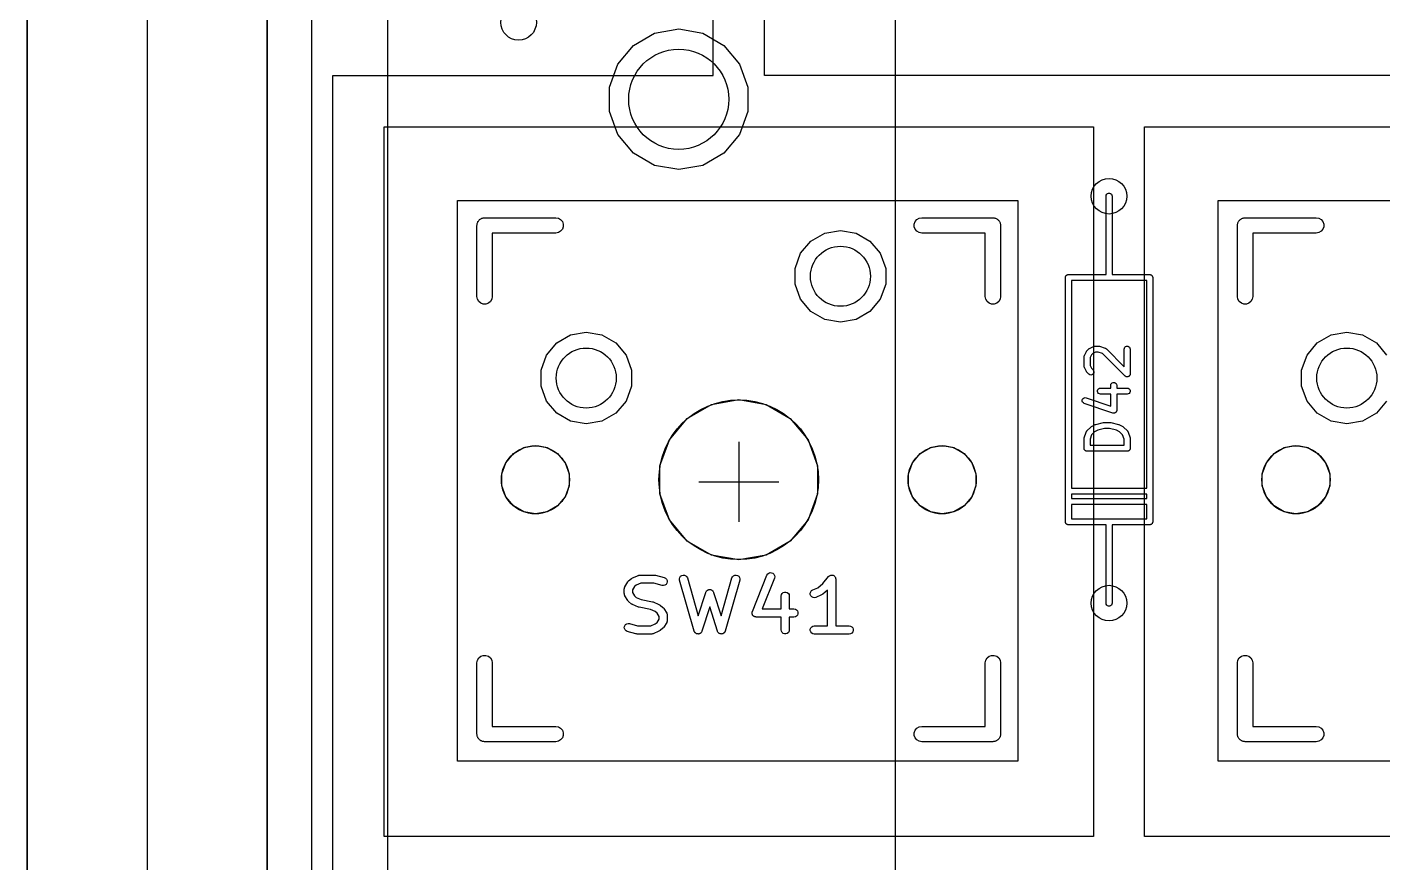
# Model space of a CAD drawing. Header units: millimetres. Extents: x 71 to 299, y 93 to 256.
# Drawn here: x 92.17 to 126.04, y 130.22 to 151.08 of the extents above; entities that cross this region are included whole.
import ezdxf

# ---------------------------------------------------------------- set-up
doc = ezdxf.new("R2010")
doc.units = ezdxf.units.MM
for name, color, linetype in [('BLACK', 7, 'Continuous'), ('PCB', 4, 'Continuous'), ('PCB_参照', 4, 'Continuous'), ('プレート', 6, 'Continuous'), ('上壁', 4, 'Continuous'), ('下壁1', 142, 'Continuous'), ('下壁2', 2, 'Continuous'), ('物理キー', 7, 'Continuous'), ('裏面', 3, 'Continuous')]:
    doc.layers.add(name, color=color, linetype=linetype)
doc.layers.add('化粧板', color=1, linetype='Continuous', transparency=0.6)
doc.layers.add('補助線', color=4, linetype='Continuous', transparency=0.6)

# ---------------------------------------------------------------- blocks, each defined once
blk = doc.blocks.new('PCB外形')
at = {"layer": 'BLACK'}
blk.add_line((35.075, -28.075), (35.075, -145.925), dxfattribs=at)
blk = doc.blocks.new('PCB詳細')
at = {"layer": 'BLACK'}
for p, q in [((43.1208, -106.154), (43.6492, -105.849)), ((43.6492, -105.849), (44.25, -105.743)), ((44.25, -105.743), (44.8508, -105.849)), ((44.8508, -105.849), (45.3792, -106.154)), ((42.7287, -106.622), (43.1208, -106.154)), ((45.3792, -106.154), (45.7713, -106.622)), ((42.52, -107.195), (42.7287, -106.622)), ((45.7713, -106.622), (45.98, -107.195)), ((42.52, -107.805), (42.52, -107.195)), ((45.98, -107.195), (45.98, -107.805)), ((42.7287, -108.378), (42.52, -107.805)), ((45.98, -107.805), (45.7713, -108.378)), ((43.1208, -108.846), (42.7287, -108.378)), ((45.7713, -108.378), (45.3792, -108.846)), ((43.6492, -109.151), (43.1208, -108.846)), ((45.3792, -108.846), (44.8508, -109.151)), ((44.25, -109.257), (43.6492, -109.151)), ((44.8508, -109.151), (44.25, -109.257)), ((54.925, -109.92), (54.9295, -109.894)), ((54.925, -111.19), (54.925, -109.92)), ((54.9295, -109.894), (54.9425, -109.872)), ((54.9425, -109.872), (54.9625, -109.855)), ((54.9625, -109.855), (54.987, -109.846)), ((54.987, -109.846), (55.013, -109.846)), ((55.013, -109.846), (55.0375, -109.855)), ((55.0375, -109.855), (55.0575, -109.872)), ((55.0575, -109.872), (55.0705, -109.894)), ((55.0705, -109.894), (55.075, -109.92)), ((55.075, -109.92), (55.075, -111.19)), ((39.2095, -110.65), (39.2124, -110.634)), ((39.2095, -112.428), (39.2095, -110.65)), ((39.2124, -110.617), (39.2181, -110.601)), ((39.2124, -110.634), (39.2124, -110.617)), ((39.2181, -110.601), (39.221, -110.585)), ((39.221, -110.585), (39.2293, -110.57)), ((39.2293, -110.57), (39.235, -110.555)), ((39.235, -110.555), (39.2457, -110.542)), ((39.2457, -110.542), (39.2541, -110.528)), ((39.2541, -110.528), (39.2668, -110.517)), ((39.2668, -110.517), (39.2775, -110.504)), ((39.2775, -110.504), (39.292, -110.496)), ((39.292, -110.496), (39.3047, -110.485)), ((39.3047, -110.485), (39.3204, -110.479)), ((39.3204, -110.479), (39.3348, -110.471)), ((39.3348, -110.471), (39.3513, -110.468)), ((39.3513, -110.468), (39.3669, -110.462)), ((39.3669, -110.462), (39.3836, -110.462)), ((39.3836, -110.462), (39.4, -110.459)), ((39.4, -110.459), (41.178, -110.459)), ((41.178, -110.459), (41.2432, -110.471)), ((41.2432, -110.471), (41.3005, -110.504)), ((41.3005, -110.504), (41.343, -110.555)), ((41.343, -110.745), (41.3005, -110.796)), ((41.343, -110.555), (41.3656, -110.617)), ((41.3656, -110.683), (41.343, -110.745)), ((41.3656, -110.617), (41.3656, -110.683)), ((50.1344, -110.617), (50.157, -110.555)), ((50.1344, -110.683), (50.1344, -110.617)), ((50.157, -110.745), (50.1344, -110.683)), ((50.157, -110.555), (50.1995, -110.504)), ((50.1995, -110.796), (50.157, -110.745)), ((50.1995, -110.504), (50.2568, -110.471)), ((50.2568, -110.471), (50.322, -110.459)), ((50.322, -110.459), (52.1, -110.459)), ((52.1, -110.459), (52.1164, -110.462)), ((52.1164, -110.462), (52.1331, -110.462)), ((52.1331, -110.462), (52.1487, -110.468)), ((52.1487, -110.468), (52.1652, -110.471)), ((52.1652, -110.471), (52.1796, -110.479)), ((52.1796, -110.479), (52.1952, -110.485)), ((52.1952, -110.485), (52.208, -110.496)), ((52.208, -110.496), (52.2225, -110.504)), ((52.2225, -110.504), (52.2332, -110.517)), ((52.2332, -110.517), (52.2459, -110.528)), ((52.2459, -110.528), (52.2543, -110.542)), ((52.2543, -110.542), (52.265, -110.555)), ((52.265, -110.555), (52.2707, -110.57)), ((52.2707, -110.57), (52.279, -110.585)), ((52.279, -110.585), (52.2819, -110.601)), ((52.2819, -110.601), (52.2876, -110.617)), ((52.2876, -110.617), (52.2876, -110.634)), ((52.2876, -110.634), (52.2905, -110.65)), ((52.2905, -110.65), (52.2905, -112.428)), ((58.2095, -110.65), (58.2124, -110.634)), ((58.2095, -112.428), (58.2095, -110.65)), ((58.2124, -110.617), (58.2181, -110.601)), ((58.2124, -110.634), (58.2124, -110.617)), ((58.2181, -110.601), (58.221, -110.585)), ((58.221, -110.585), (58.2293, -110.57)), ((58.2293, -110.57), (58.235, -110.555)), ((58.235, -110.555), (58.2457, -110.542)), ((58.2457, -110.542), (58.2541, -110.528)), ((58.2541, -110.528), (58.2668, -110.517)), ((58.2668, -110.517), (58.2775, -110.504)), ((58.2775, -110.504), (58.292, -110.496)), ((58.292, -110.496), (58.3047, -110.485)), ((58.3047, -110.485), (58.3204, -110.479)), ((58.3204, -110.479), (58.3348, -110.471)), ((58.3348, -110.471), (58.3513, -110.468)), ((58.3513, -110.468), (58.3669, -110.462)), ((58.3669, -110.462), (58.3836, -110.462)), ((58.3836, -110.462), (58.4, -110.459)), ((58.4, -110.459), (60.178, -110.459)), ((60.178, -110.459), (60.2432, -110.471)), ((60.2432, -110.471), (60.3005, -110.504)), ((60.3005, -110.504), (60.343, -110.555)), ((60.343, -110.745), (60.3005, -110.796)), ((60.343, -110.555), (60.3656, -110.617)), ((60.3656, -110.683), (60.343, -110.745)), ((60.3656, -110.617), (60.3656, -110.683)), ((41.178, -110.84), (39.5905, -110.84)), ((39.5905, -110.84), (39.5905, -112.428)), ((41.2432, -110.829), (41.178, -110.84)), ((41.3005, -110.796), (41.2432, -110.829)), ((47.2964, -111.346), (47.5525, -111.041)), ((47.5525, -111.041), (47.8976, -110.842)), ((47.8976, -110.842), (48.29, -110.773)), ((48.29, -110.773), (48.6824, -110.842)), ((48.6824, -110.842), (49.0275, -111.041)), ((49.0275, -111.041), (49.2836, -111.346)), ((50.2568, -110.829), (50.1995, -110.796)), ((50.322, -110.84), (50.2568, -110.829)), ((51.9095, -110.84), (50.322, -110.84)), ((51.9095, -112.428), (51.9095, -110.84)), ((60.178, -110.84), (58.5905, -110.84)), ((58.5905, -110.84), (58.5905, -112.428)), ((60.2432, -110.829), (60.178, -110.84)), ((60.3005, -110.796), (60.2432, -110.829)), ((47.1601, -111.721), (47.2964, -111.346)), ((49.2836, -111.346), (49.4199, -111.721)), ((54.925, -111.877), (54.925, -111.19)), ((55.075, -111.19), (55.075, -111.877)), ((47.1601, -112.119), (47.1601, -111.721)), ((49.4199, -111.721), (49.4199, -112.119)), ((53.909, -111.952), (53.9101, -111.946)), ((53.909, -118.048), (53.909, -111.952)), ((53.9101, -111.939), (53.9124, -111.933)), ((53.9101, -111.946), (53.9101, -111.939)), ((53.9124, -111.933), (53.9135, -111.926)), ((53.9135, -111.926), (53.9168, -111.921)), ((53.9168, -111.921), (53.919, -111.914)), ((53.919, -111.914), (53.9233, -111.909)), ((53.9233, -111.909), (53.9265, -111.904)), ((53.9265, -111.904), (53.9316, -111.9)), ((53.9316, -111.9), (53.9358, -111.895)), ((53.9358, -111.895), (53.9415, -111.891)), ((53.9415, -111.891), (53.9465, -111.887)), ((53.9465, -111.887), (53.9527, -111.885)), ((53.9527, -111.885), (53.9583, -111.882)), ((53.9583, -111.882), (53.9648, -111.88)), ((53.9648, -111.88), (53.971, -111.878)), ((53.971, -111.878), (53.9775, -111.878)), ((53.9775, -111.878), (53.984, -111.877)), ((53.984, -111.877), (54.925, -111.877)), ((55, -112.027), (54.059, -112.027)), ((54.059, -112.027), (54.059, -117.211)), ((55.941, -112.027), (55, -112.027)), ((55.075, -111.877), (56.016, -111.877)), ((55.941, -117.211), (55.941, -112.027)), ((56.016, -111.877), (56.0225, -111.878)), ((56.0225, -111.878), (56.029, -111.878)), ((56.029, -111.878), (56.0352, -111.88)), ((56.0352, -111.88), (56.0417, -111.882)), ((56.0417, -111.882), (56.0473, -111.885)), ((56.0473, -111.885), (56.0535, -111.887)), ((56.0535, -111.887), (56.0585, -111.891)), ((56.0585, -111.891), (56.0642, -111.895)), ((56.0642, -111.895), (56.0684, -111.9)), ((56.0684, -111.9), (56.0735, -111.904)), ((56.0735, -111.904), (56.0767, -111.909)), ((56.0767, -111.909), (56.081, -111.914)), ((56.081, -111.914), (56.0832, -111.921)), ((56.0832, -111.921), (56.0865, -111.926)), ((56.0865, -111.926), (56.0876, -111.933)), ((56.0876, -111.933), (56.0899, -111.939)), ((56.0899, -111.939), (56.0899, -111.946)), ((56.0899, -111.946), (56.091, -111.952)), ((56.091, -111.952), (56.091, -118.048)), ((39.221, -112.493), (39.2095, -112.428)), ((39.5905, -112.428), (39.579, -112.493)), ((47.2964, -112.494), (47.1601, -112.119)), ((49.4199, -112.119), (49.2836, -112.494)), ((51.921, -112.493), (51.9095, -112.428)), ((52.2905, -112.428), (52.279, -112.493)), ((58.221, -112.493), (58.2095, -112.428)), ((58.5905, -112.428), (58.579, -112.493)), ((39.2541, -112.55), (39.221, -112.493)), ((39.3047, -112.593), (39.2541, -112.55)), ((39.3669, -112.616), (39.3047, -112.593)), ((39.4331, -112.616), (39.3669, -112.616)), ((39.4952, -112.593), (39.4331, -112.616)), ((39.5459, -112.55), (39.4952, -112.593)), ((39.579, -112.493), (39.5459, -112.55)), ((47.5525, -112.799), (47.2964, -112.494)), ((49.2836, -112.494), (49.0275, -112.799)), ((51.9541, -112.55), (51.921, -112.493)), ((52.0047, -112.593), (51.9541, -112.55)), ((52.0669, -112.616), (52.0047, -112.593)), ((52.1331, -112.616), (52.0669, -112.616)), ((52.1952, -112.593), (52.1331, -112.616)), ((52.2459, -112.55), (52.1952, -112.593)), ((52.279, -112.493), (52.2459, -112.55)), ((58.2541, -112.55), (58.221, -112.493)), ((58.3047, -112.593), (58.2541, -112.55)), ((58.3669, -112.616), (58.3047, -112.593)), ((58.4331, -112.616), (58.3669, -112.616)), ((58.4952, -112.593), (58.4331, -112.616)), ((58.5459, -112.55), (58.4952, -112.593)), ((58.579, -112.493), (58.5459, -112.55)), ((47.8976, -112.998), (47.5525, -112.799)), ((48.29, -113.067), (47.8976, -112.998)), ((48.6824, -112.998), (48.29, -113.067)), ((49.0275, -112.799), (48.6824, -112.998)), ((41.2025, -113.581), (41.5476, -113.382)), ((41.5476, -113.382), (41.94, -113.313)), ((41.94, -113.313), (42.3324, -113.382)), ((42.3324, -113.382), (42.6775, -113.581)), ((60.2025, -113.581), (60.5476, -113.382)), ((60.5476, -113.382), (60.94, -113.313)), ((60.94, -113.313), (61.3324, -113.382)), ((61.3324, -113.382), (61.6775, -113.581)), ((40.9464, -113.886), (41.2025, -113.581)), ((42.6775, -113.581), (42.9336, -113.886)), ((54.4329, -113.8), (54.4401, -113.79)), ((54.4401, -113.79), (54.447, -113.78)), ((54.447, -113.78), (54.4946, -113.733)), ((54.4946, -113.733), (54.5044, -113.726)), ((54.5044, -113.726), (54.5141, -113.719)), ((54.5141, -113.719), (54.6093, -113.671)), ((54.6093, -113.671), (54.6135, -113.67)), ((54.6135, -113.67), (54.6172, -113.668)), ((54.6172, -113.668), (54.6259, -113.666)), ((54.6259, -113.666), (54.6343, -113.664)), ((54.6343, -113.664), (54.6386, -113.664)), ((54.6386, -113.664), (54.6429, -113.663)), ((54.6429, -113.663), (54.7381, -113.663)), ((54.7381, -113.663), (54.7499, -113.665)), ((54.7499, -113.665), (54.7618, -113.667)), ((54.7618, -113.667), (54.9047, -113.715)), ((54.9047, -113.715), (54.9085, -113.717)), ((54.9085, -113.717), (54.9126, -113.718)), ((54.9126, -113.718), (54.9198, -113.723)), ((54.9198, -113.723), (54.9276, -113.727)), ((54.9276, -113.727), (54.9304, -113.73)), ((54.9304, -113.73), (54.934, -113.733)), ((54.934, -113.733), (55.3774, -114.176)), ((55.3774, -113.738), (55.3819, -113.712)), ((55.3774, -114.176), (55.3774, -113.738)), ((55.3819, -113.712), (55.3949, -113.69)), ((55.3949, -113.69), (55.4149, -113.673)), ((55.4149, -113.673), (55.4394, -113.664)), ((55.4394, -113.664), (55.4654, -113.664)), ((55.4654, -113.664), (55.4899, -113.673)), ((55.4899, -113.673), (55.5098, -113.69)), ((55.5098, -113.69), (55.5229, -113.712)), ((55.5229, -113.712), (55.5274, -113.738)), ((55.5274, -113.738), (55.5274, -114.357)), ((59.9464, -113.886), (60.2025, -113.581)), ((61.6775, -113.581), (61.9336, -113.886)), ((40.8101, -114.261), (40.9464, -113.886)), ((42.9336, -113.886), (43.0699, -114.261)), ((54.3774, -113.929), (54.3781, -113.924)), ((54.3774, -114.167), (54.3774, -113.929)), ((54.3779, -113.92), (54.3804, -113.912)), ((54.3781, -113.924), (54.3779, -113.92)), ((54.3804, -113.912), (54.3819, -113.903)), ((54.3819, -113.903), (54.3841, -113.899)), ((54.3841, -113.899), (54.3853, -113.895)), ((54.3853, -113.895), (54.4329, -113.8)), ((54.5616, -113.878), (54.5274, -113.946)), ((54.5274, -113.946), (54.5274, -114.149)), ((54.592, -113.847), (54.5616, -113.878)), ((54.6606, -113.813), (54.592, -113.847)), ((54.7259, -113.813), (54.6606, -113.813)), ((54.8404, -113.851), (54.7259, -113.813)), ((55.3993, -114.41), (54.8404, -113.851)), ((59.8101, -114.261), (59.9464, -113.886)), ((40.8101, -114.659), (40.8101, -114.261)), ((43.0699, -114.261), (43.0699, -114.659)), ((54.3781, -114.171), (54.3774, -114.167)), ((54.3779, -114.175), (54.3781, -114.171)), ((54.3804, -114.184), (54.3779, -114.175)), ((54.3819, -114.192), (54.3804, -114.184)), ((54.3841, -114.196), (54.3819, -114.192)), ((54.3853, -114.2), (54.3841, -114.196)), ((54.4329, -114.295), (54.3853, -114.2)), ((54.4401, -114.305), (54.4329, -114.295)), ((54.447, -114.315), (54.4401, -114.305)), ((54.4946, -114.363), (54.447, -114.315)), ((54.5159, -114.377), (54.4946, -114.363)), ((54.5411, -114.384), (54.5159, -114.377)), ((54.5274, -114.149), (54.5616, -114.217)), ((54.567, -114.382), (54.5411, -114.384)), ((54.5616, -114.217), (54.6007, -114.256)), ((54.5906, -114.371), (54.567, -114.382)), ((54.6091, -114.353), (54.5906, -114.371)), ((54.6007, -114.256), (54.6156, -114.278)), ((54.6201, -114.329), (54.6091, -114.353)), ((54.6156, -114.278), (54.6223, -114.303)), ((54.6223, -114.303), (54.6201, -114.329)), ((55.4074, -114.416), (55.3993, -114.41)), ((55.4149, -114.422), (55.4074, -114.416)), ((55.418, -114.423), (55.4149, -114.422)), ((55.4207, -114.425), (55.418, -114.423)), ((55.4302, -114.428), (55.4207, -114.425)), ((55.4394, -114.431), (55.4302, -114.428)), ((55.4427, -114.431), (55.4394, -114.431)), ((55.4458, -114.432), (55.4427, -114.431)), ((55.4556, -114.431), (55.4458, -114.432)), ((55.4654, -114.431), (55.4556, -114.431)), ((55.4685, -114.43), (55.4654, -114.431)), ((55.4718, -114.43), (55.4685, -114.43)), ((55.4807, -114.425), (55.4718, -114.43)), ((55.4899, -114.422), (55.4807, -114.425)), ((55.4924, -114.42), (55.4899, -114.422)), ((55.4954, -114.419), (55.4924, -114.42)), ((55.5023, -114.412), (55.4954, -114.419)), ((55.5098, -114.405), (55.5023, -114.412)), ((55.5115, -114.402), (55.5098, -114.405)), ((55.5138, -114.4), (55.5115, -114.402)), ((55.518, -114.391), (55.5138, -114.4)), ((55.5229, -114.383), (55.518, -114.391)), ((55.5234, -114.38), (55.5229, -114.383)), ((55.5248, -114.377), (55.5234, -114.38)), ((55.5257, -114.367), (55.5248, -114.377)), ((55.5274, -114.357), (55.5257, -114.367)), ((59.8101, -114.659), (59.8101, -114.261)), ((40.9464, -115.034), (40.8101, -114.659)), ((43.0699, -114.659), (42.9336, -115.034)), ((54.7119, -114.773), (54.7208, -114.748)), ((54.7119, -114.799), (54.7119, -114.773)), ((54.7208, -114.823), (54.7119, -114.799)), ((54.7208, -114.748), (54.7375, -114.728)), ((54.7375, -114.728), (54.7601, -114.715)), ((54.7601, -114.715), (54.7857, -114.711)), ((54.7857, -114.711), (55.044, -114.711)), ((55.044, -114.643), (55.0486, -114.617)), ((55.044, -114.711), (55.044, -114.643)), ((55.0486, -114.617), (55.0616, -114.595)), ((55.0616, -114.595), (55.0815, -114.578)), ((55.0815, -114.578), (55.106, -114.569)), ((55.106, -114.569), (55.1321, -114.569)), ((55.1321, -114.569), (55.1565, -114.578)), ((55.1565, -114.578), (55.1765, -114.595)), ((55.1765, -114.595), (55.1895, -114.617)), ((55.1895, -114.617), (55.194, -114.643)), ((55.194, -114.643), (55.194, -114.711)), ((55.194, -114.711), (55.4524, -114.711)), ((55.4524, -114.711), (55.478, -114.715)), ((55.478, -114.715), (55.5006, -114.728)), ((55.5006, -114.728), (55.5173, -114.748)), ((55.5173, -114.748), (55.5262, -114.773)), ((55.5262, -114.799), (55.5173, -114.823)), ((55.5262, -114.773), (55.5262, -114.799)), ((59.9464, -115.034), (59.8101, -114.659)), ((41.2025, -115.339), (40.9464, -115.034)), ((42.9336, -115.034), (42.6775, -115.339)), ((44.4634, -115.467), (45.0654, -115.119)), ((45.0654, -115.119), (45.75, -114.998)), ((45.75, -114.998), (46.4346, -115.119)), ((46.4346, -115.119), (47.0365, -115.467)), ((54.3306, -115.013), (54.3388, -114.988)), ((54.3313, -115.039), (54.3306, -115.013)), ((54.3409, -115.063), (54.3313, -115.039)), ((54.3388, -114.988), (54.355, -114.968)), ((54.3581, -115.083), (54.3409, -115.063)), ((54.355, -114.968), (54.3772, -114.954)), ((54.381, -115.095), (54.3581, -115.083)), ((54.3772, -114.954), (54.4027, -114.949)), ((55.0953, -115.333), (54.381, -115.095)), ((54.4027, -114.949), (54.4285, -114.953)), ((54.4285, -114.953), (55.044, -115.158)), ((54.7375, -114.843), (54.7208, -114.823)), ((54.7601, -114.856), (54.7375, -114.843)), ((54.7857, -114.861), (54.7601, -114.856)), ((55.044, -114.861), (54.7857, -114.861)), ((55.044, -115.158), (55.044, -114.861)), ((55.4524, -114.861), (55.194, -114.861)), ((55.194, -114.861), (55.194, -115.262)), ((55.478, -114.856), (55.4524, -114.861)), ((55.5006, -114.843), (55.478, -114.856)), ((55.5173, -114.823), (55.5006, -114.843)), ((60.2025, -115.339), (59.9464, -115.034)), ((61.9336, -115.034), (61.6775, -115.339)), ((41.5476, -115.538), (41.2025, -115.339)), ((42.6775, -115.339), (42.3324, -115.538)), ((44.0166, -115.999), (44.4634, -115.467)), ((47.0365, -115.467), (47.4834, -115.999)), ((55.1008, -115.334), (55.0953, -115.333)), ((55.106, -115.336), (55.1008, -115.334)), ((55.1136, -115.336), (55.106, -115.336)), ((55.1211, -115.337), (55.1136, -115.336)), ((55.1265, -115.336), (55.1211, -115.337)), ((55.1321, -115.336), (55.1265, -115.336)), ((55.1392, -115.333), (55.1321, -115.336)), ((55.1466, -115.332), (55.1392, -115.333)), ((55.1513, -115.329), (55.1466, -115.332)), ((55.1565, -115.327), (55.1513, -115.329)), ((55.1624, -115.322), (55.1565, -115.327)), ((55.1688, -115.318), (55.1624, -115.322)), ((55.1723, -115.314), (55.1688, -115.318)), ((55.1765, -115.31), (55.1723, -115.314)), ((55.1803, -115.304), (55.1765, -115.31)), ((55.185, -115.298), (55.1803, -115.304)), ((55.1868, -115.292), (55.185, -115.298)), ((55.1895, -115.288), (55.1868, -115.292)), ((55.1908, -115.28), (55.1895, -115.288)), ((55.1932, -115.273), (55.1908, -115.28)), ((55.194, -115.262), (55.1931, -115.267)), ((55.1931, -115.267), (55.1932, -115.273)), ((60.5476, -115.538), (60.2025, -115.339)), ((61.6775, -115.339), (61.3324, -115.538)), ((41.94, -115.607), (41.5476, -115.538)), ((42.3324, -115.538), (41.94, -115.607)), ((54.3812, -115.952), (54.4288, -115.81)), ((54.4288, -115.81), (54.4309, -115.806)), ((54.4309, -115.806), (54.432, -115.802)), ((54.432, -115.802), (54.4371, -115.794)), ((54.4371, -115.794), (54.4413, -115.787)), ((54.4413, -115.787), (54.4445, -115.784)), ((54.4445, -115.784), (54.447, -115.78)), ((54.447, -115.78), (54.5422, -115.685)), ((54.5422, -115.685), (54.552, -115.678)), ((54.552, -115.678), (54.5617, -115.671)), ((54.5617, -115.671), (54.6569, -115.623)), ((54.6397, -115.8), (54.5656, -115.874)), ((54.7167, -115.761), (54.6397, -115.8)), ((54.6569, -115.623), (54.6648, -115.621)), ((54.6648, -115.621), (54.6723, -115.618)), ((54.6723, -115.618), (54.8628, -115.57)), ((54.8902, -115.718), (54.7167, -115.761)), ((54.8628, -115.57), (54.8719, -115.569)), ((54.8719, -115.569), (54.881, -115.568)), ((54.881, -115.568), (55.0238, -115.568)), ((55.0146, -115.718), (54.8902, -115.718)), ((55.1881, -115.761), (55.0146, -115.718)), ((55.0238, -115.568), (55.0328, -115.569)), ((55.0328, -115.569), (55.042, -115.57)), ((55.042, -115.57), (55.2325, -115.618)), ((55.2651, -115.8), (55.1881, -115.761)), ((55.2325, -115.618), (55.24, -115.621)), ((55.24, -115.621), (55.2478, -115.623)), ((55.2478, -115.623), (55.3431, -115.671)), ((55.3392, -115.874), (55.2651, -115.8)), ((55.3431, -115.671), (55.3527, -115.678)), ((55.3527, -115.678), (55.3626, -115.685)), ((55.3626, -115.685), (55.4578, -115.78)), ((55.4578, -115.78), (55.4603, -115.784)), ((55.4603, -115.784), (55.4635, -115.787)), ((55.4635, -115.787), (55.4677, -115.794)), ((55.4677, -115.794), (55.4727, -115.802)), ((55.4727, -115.802), (55.4739, -115.806)), ((55.4739, -115.806), (55.4759, -115.81)), ((55.4759, -115.81), (55.5235, -115.952)), ((60.94, -115.607), (60.5476, -115.538)), ((61.3324, -115.538), (60.94, -115.607)), ((40.3779, -116.197), (40.67, -116.146)), ((40.67, -116.146), (40.9621, -116.197)), ((43.7789, -116.652), (44.0166, -115.999)), ((47.4834, -115.999), (47.7211, -116.652)), ((50.5379, -116.197), (50.83, -116.146)), ((50.83, -116.146), (51.1221, -116.197)), ((54.3774, -115.976), (54.3795, -115.964)), ((54.3774, -116.214), (54.3774, -115.976)), ((54.3795, -115.964), (54.3812, -115.952)), ((54.5656, -115.874), (54.5274, -115.988)), ((54.5274, -115.988), (54.5274, -116.139)), ((54.5274, -116.139), (55.3774, -116.139)), ((55.3774, -115.988), (55.3392, -115.874)), ((55.3774, -116.139), (55.3774, -115.988)), ((55.5235, -115.952), (55.5253, -115.964)), ((55.5253, -115.964), (55.5274, -115.976)), ((55.5274, -115.976), (55.5274, -116.214)), ((59.3779, -116.197), (59.67, -116.146)), ((59.67, -116.146), (59.9621, -116.197)), ((39.9303, -116.573), (40.121, -116.346)), ((40.121, -116.346), (40.3779, -116.197)), ((40.9621, -116.197), (41.219, -116.346)), ((41.219, -116.346), (41.4097, -116.573)), ((50.0903, -116.573), (50.281, -116.346)), ((50.281, -116.346), (50.5379, -116.197)), ((51.1221, -116.197), (51.379, -116.346)), ((51.379, -116.346), (51.5697, -116.573)), ((54.3785, -116.221), (54.3774, -116.214)), ((54.3785, -116.227), (54.3785, -116.221)), ((54.3808, -116.233), (54.3785, -116.227)), ((54.3819, -116.24), (54.3808, -116.233)), ((54.3852, -116.246), (54.3819, -116.24)), ((54.3874, -116.252), (54.3852, -116.246)), ((54.3916, -116.257), (54.3874, -116.252)), ((54.3949, -116.262), (54.3916, -116.257)), ((54.4, -116.267), (54.3949, -116.262)), ((54.4042, -116.272), (54.4, -116.267)), ((54.4099, -116.275), (54.4042, -116.272)), ((54.4149, -116.279), (54.4099, -116.275)), ((54.421, -116.281), (54.4149, -116.279)), ((54.4267, -116.285), (54.421, -116.281)), ((54.4332, -116.286), (54.4267, -116.285)), ((54.4394, -116.288), (54.4332, -116.286)), ((54.4459, -116.288), (54.4394, -116.288)), ((54.4524, -116.289), (54.4459, -116.288)), ((55.4524, -116.289), (54.4524, -116.289)), ((55.4588, -116.288), (55.4524, -116.289)), ((55.4654, -116.288), (55.4588, -116.288)), ((55.4716, -116.286), (55.4654, -116.288)), ((55.478, -116.285), (55.4716, -116.286)), ((55.4837, -116.281), (55.478, -116.285)), ((55.4899, -116.279), (55.4837, -116.281)), ((55.4949, -116.275), (55.4899, -116.279)), ((55.5006, -116.272), (55.4949, -116.275)), ((55.5048, -116.267), (55.5006, -116.272)), ((55.5098, -116.262), (55.5048, -116.267)), ((55.5131, -116.257), (55.5098, -116.262)), ((55.5173, -116.252), (55.5131, -116.257)), ((55.5196, -116.246), (55.5173, -116.252)), ((55.5229, -116.24), (55.5196, -116.246)), ((55.524, -116.233), (55.5229, -116.24)), ((55.5262, -116.227), (55.524, -116.233)), ((55.5274, -116.214), (55.5262, -116.221)), ((55.5262, -116.221), (55.5262, -116.227)), ((58.9303, -116.573), (59.121, -116.346)), ((59.121, -116.346), (59.3779, -116.197)), ((59.9621, -116.197), (60.219, -116.346)), ((60.219, -116.346), (60.4097, -116.573)), ((39.8288, -116.852), (39.9303, -116.573)), ((41.4097, -116.573), (41.5112, -116.852)), ((43.7789, -117.348), (43.7789, -116.652)), ((47.7211, -116.652), (47.7211, -117.348)), ((49.9888, -116.852), (50.0903, -116.573)), ((51.5697, -116.573), (51.6712, -116.852)), ((58.8288, -116.852), (58.9303, -116.573)), ((60.4097, -116.573), (60.5112, -116.852)), ((39.8288, -117.148), (39.8288, -116.852)), ((39.9303, -117.427), (39.8288, -117.148)), ((41.5112, -117.148), (41.4097, -117.427)), ((41.5112, -116.852), (41.5112, -117.148)), ((49.9888, -117.148), (49.9888, -116.852)), ((50.0903, -117.427), (49.9888, -117.148)), ((51.6712, -117.148), (51.5697, -117.427)), ((51.6712, -116.852), (51.6712, -117.148)), ((58.8288, -117.148), (58.8288, -116.852)), ((58.9303, -117.427), (58.8288, -117.148)), ((60.5112, -117.148), (60.4097, -117.427)), ((60.5112, -116.852), (60.5112, -117.148)), ((40.121, -117.654), (39.9303, -117.427)), ((41.4097, -117.427), (41.219, -117.654)), ((44.0166, -118.001), (43.7789, -117.348)), ((47.7211, -117.348), (47.4834, -118.001)), ((50.281, -117.654), (50.0903, -117.427)), ((51.5697, -117.427), (51.379, -117.654)), ((54.059, -117.211), (55.941, -117.211)), ((54.059, -117.361), (54.059, -117.465)), ((55.941, -117.361), (54.059, -117.361)), ((54.059, -117.465), (55.941, -117.465)), ((55.941, -117.465), (55.941, -117.361)), ((59.121, -117.654), (58.9303, -117.427)), ((60.4097, -117.427), (60.219, -117.654)), ((40.3779, -117.803), (40.121, -117.654)), ((40.67, -117.854), (40.3779, -117.803)), ((40.9621, -117.803), (40.67, -117.854)), ((41.219, -117.654), (40.9621, -117.803)), ((50.5379, -117.803), (50.281, -117.654)), ((50.83, -117.854), (50.5379, -117.803)), ((51.1221, -117.803), (50.83, -117.854)), ((51.379, -117.654), (51.1221, -117.803)), ((55.941, -117.615), (54.059, -117.615)), ((54.059, -117.615), (54.059, -117.973)), ((55.941, -117.973), (55.941, -117.615)), ((59.3779, -117.803), (59.121, -117.654)), ((59.67, -117.854), (59.3779, -117.803)), ((59.9621, -117.803), (59.67, -117.854)), ((60.219, -117.654), (59.9621, -117.803)), ((44.4634, -118.533), (44.0166, -118.001)), ((47.4834, -118.001), (47.0365, -118.533)), ((53.9101, -118.054), (53.909, -118.048)), ((53.9101, -118.061), (53.9101, -118.054)), ((53.9124, -118.067), (53.9101, -118.061)), ((53.9135, -118.074), (53.9124, -118.067)), ((53.9168, -118.079), (53.9135, -118.074)), ((53.919, -118.085), (53.9168, -118.079)), ((53.9233, -118.091), (53.919, -118.085)), ((53.9265, -118.096), (53.9233, -118.091)), ((53.9316, -118.1), (53.9265, -118.096)), ((53.9358, -118.105), (53.9316, -118.1)), ((53.9415, -118.109), (53.9358, -118.105)), ((53.9465, -118.113), (53.9415, -118.109)), ((53.9527, -118.115), (53.9465, -118.113)), ((53.9583, -118.118), (53.9527, -118.115)), ((53.9648, -118.12), (53.9583, -118.118)), ((53.971, -118.122), (53.9648, -118.12)), ((53.9775, -118.122), (53.971, -118.122)), ((53.984, -118.123), (53.9775, -118.122)), ((54.925, -118.123), (53.984, -118.123)), ((54.059, -117.973), (55, -117.973)), ((54.925, -118.81), (54.925, -118.123)), ((55, -117.973), (55.941, -117.973)), ((56.016, -118.123), (55.075, -118.123)), ((55.075, -118.123), (55.075, -118.81)), ((56.0225, -118.122), (56.016, -118.123)), ((56.029, -118.122), (56.0225, -118.122)), ((56.0352, -118.12), (56.029, -118.122)), ((56.0417, -118.118), (56.0352, -118.12)), ((56.0473, -118.115), (56.0417, -118.118)), ((56.0535, -118.113), (56.0473, -118.115)), ((56.0585, -118.109), (56.0535, -118.113)), ((56.0642, -118.105), (56.0585, -118.109)), ((56.0684, -118.1), (56.0642, -118.105)), ((56.0735, -118.096), (56.0684, -118.1)), ((56.0767, -118.091), (56.0735, -118.096)), ((56.081, -118.085), (56.0767, -118.091)), ((56.0832, -118.079), (56.081, -118.085)), ((56.0865, -118.074), (56.0832, -118.079)), ((56.0876, -118.067), (56.0865, -118.074)), ((56.0899, -118.061), (56.0876, -118.067)), ((56.091, -118.048), (56.0899, -118.054)), ((56.0899, -118.054), (56.0899, -118.061)), ((45.0654, -118.881), (44.4634, -118.533)), ((47.0365, -118.533), (46.4346, -118.881)), ((54.925, -120.08), (54.925, -118.81)), ((55.075, -118.81), (55.075, -120.08)), ((45.75, -119.002), (45.0654, -118.881)), ((46.4346, -118.881), (45.75, -119.002)), ((42.9052, -119.669), (42.9777, -119.548)), ((42.9777, -119.548), (42.9888, -119.535)), ((42.9888, -119.535), (42.9998, -119.522)), ((42.9998, -119.522), (43.0724, -119.462)), ((43.0724, -119.462), (43.0856, -119.454)), ((43.0856, -119.454), (43.0984, -119.446)), ((43.0984, -119.446), (43.2435, -119.386)), ((43.2435, -119.386), (43.2458, -119.385)), ((43.2458, -119.385), (43.2478, -119.384)), ((43.2478, -119.384), (43.2629, -119.381)), ((43.2629, -119.381), (43.2779, -119.378)), ((43.2779, -119.378), (43.2803, -119.378)), ((43.2803, -119.378), (43.2826, -119.378)), ((43.2826, -119.378), (43.6454, -119.378)), ((43.6454, -119.378), (43.659, -119.38)), ((43.659, -119.38), (43.6726, -119.382)), ((43.6726, -119.382), (43.8903, -119.442)), ((43.8903, -119.442), (43.9222, -119.457)), ((43.9222, -119.457), (43.9469, -119.482)), ((43.9469, -119.482), (43.9615, -119.515)), ((43.9643, -119.55), (43.9548, -119.584)), ((43.9615, -119.515), (43.9643, -119.55)), ((44.2698, -119.472), (44.2784, -119.438)), ((44.2735, -119.507), (44.2698, -119.472)), ((44.6363, -120.777), (44.2735, -119.507)), ((44.2784, -119.438), (44.2981, -119.409)), ((44.2981, -119.409), (44.3267, -119.388)), ((44.3267, -119.388), (44.3606, -119.378)), ((44.3606, -119.378), (44.3958, -119.381)), ((44.3958, -119.381), (44.428, -119.395)), ((44.428, -119.395), (44.4534, -119.42)), ((44.4534, -119.42), (44.4688, -119.452)), ((44.4688, -119.452), (44.7395, -120.399)), ((45.3091, -120.399), (45.5797, -119.452)), ((45.7751, -119.507), (45.4123, -120.777)), ((45.5797, -119.452), (45.5952, -119.42)), ((45.5952, -119.42), (45.6205, -119.395)), ((45.6205, -119.395), (45.6528, -119.381)), ((45.6528, -119.381), (45.688, -119.378)), ((45.688, -119.378), (45.7219, -119.388)), ((45.7219, -119.388), (45.7504, -119.409)), ((45.7504, -119.409), (45.7702, -119.438)), ((45.7702, -119.438), (45.7788, -119.472)), ((45.7788, -119.472), (45.7751, -119.507)), ((46.0911, -120.288), (46.454, -119.381)), ((46.6426, -119.457), (46.3355, -120.225)), ((46.454, -119.381), (46.4725, -119.351)), ((46.4725, -119.351), (46.5003, -119.33)), ((46.5003, -119.33), (46.5338, -119.318)), ((46.5338, -119.318), (46.5691, -119.32)), ((46.5691, -119.32), (46.6018, -119.333)), ((46.6018, -119.333), (46.6281, -119.356)), ((46.6281, -119.356), (46.6448, -119.387)), ((46.6498, -119.422), (46.6426, -119.457)), ((46.6448, -119.387), (46.6498, -119.422)), ((47.8542, -119.589), (47.993, -119.416)), ((47.993, -119.416), (47.9939, -119.415)), ((47.9939, -119.415), (47.9945, -119.414)), ((47.9945, -119.414), (48.0071, -119.404)), ((48.0071, -119.404), (48.0194, -119.393)), ((48.0194, -119.393), (48.0206, -119.392)), ((48.0206, -119.392), (48.0215, -119.392)), ((48.0215, -119.392), (48.0369, -119.386)), ((48.0369, -119.386), (48.0523, -119.38)), ((48.0523, -119.38), (48.0535, -119.38)), ((48.0535, -119.38), (48.0546, -119.379)), ((48.0546, -119.379), (48.0711, -119.379)), ((48.0711, -119.379), (48.0876, -119.379)), ((48.0876, -119.379), (48.0887, -119.379)), ((48.0887, -119.379), (48.0899, -119.379)), ((48.0899, -119.379), (48.1054, -119.385)), ((48.1054, -119.385), (48.121, -119.39)), ((48.121, -119.39), (48.122, -119.391)), ((48.122, -119.391), (48.1231, -119.392)), ((48.1231, -119.392), (48.1357, -119.402)), ((48.1357, -119.402), (48.1486, -119.412)), ((48.1486, -119.412), (48.1492, -119.413)), ((48.1492, -119.413), (48.1501, -119.414)), ((48.1501, -119.414), (48.1583, -119.428)), ((48.1583, -119.428), (48.1669, -119.443)), ((48.1669, -119.443), (48.1672, -119.444)), ((48.1672, -119.444), (48.1678, -119.445)), ((48.1678, -119.445), (48.1706, -119.461)), ((48.1706, -119.461), (48.1739, -119.477)), ((48.1739, -119.477), (48.1737, -119.478)), ((48.1737, -119.478), (48.1739, -119.48)), ((48.1739, -119.48), (48.1739, -120.648)), ((42.8907, -119.721), (42.8924, -119.712)), ((42.8907, -119.842), (42.8907, -119.721)), ((42.8924, -119.852), (42.8907, -119.842)), ((42.8924, -119.712), (42.8925, -119.702)), ((42.8925, -119.862), (42.8924, -119.852)), ((42.8925, -119.702), (42.8954, -119.695)), ((42.8954, -119.869), (42.8925, -119.862)), ((42.8954, -119.695), (42.8968, -119.687)), ((42.8968, -119.877), (42.8954, -119.869)), ((42.8968, -119.687), (42.9017, -119.678)), ((42.9017, -119.886), (42.8968, -119.877)), ((42.9017, -119.678), (42.9052, -119.669)), ((42.9052, -119.895), (42.9017, -119.886)), ((43.1431, -119.668), (43.0939, -119.75)), ((43.0939, -119.75), (43.0939, -119.814)), ((43.0939, -119.814), (43.1431, -119.896)), ((43.1907, -119.628), (43.1431, -119.668)), ((43.3029, -119.581), (43.1907, -119.628)), ((43.6316, -119.581), (43.3029, -119.581)), ((43.8359, -119.638), (43.6316, -119.581)), ((43.8711, -119.641), (43.8359, -119.638)), ((43.9052, -119.632), (43.8711, -119.641)), ((43.9343, -119.612), (43.9052, -119.632)), ((43.9548, -119.584), (43.9343, -119.612)), ((44.7395, -120.399), (44.9275, -119.811)), ((44.9275, -119.811), (44.9294, -119.808)), ((44.9294, -119.808), (44.9303, -119.804)), ((44.9303, -119.804), (44.9376, -119.792)), ((44.9376, -119.792), (44.9439, -119.78)), ((44.9439, -119.78), (44.9469, -119.777)), ((44.9469, -119.777), (44.9491, -119.774)), ((44.9491, -119.774), (44.9599, -119.766)), ((44.9599, -119.766), (44.9701, -119.756)), ((44.9701, -119.756), (44.9738, -119.755)), ((44.9738, -119.755), (44.977, -119.752)), ((44.977, -119.752), (44.99, -119.748)), ((44.99, -119.748), (45.0027, -119.743)), ((45.0027, -119.743), (45.0068, -119.743)), ((45.0068, -119.743), (45.0106, -119.742)), ((45.0106, -119.742), (45.0243, -119.742)), ((45.0243, -119.742), (45.038, -119.742)), ((45.038, -119.742), (45.0418, -119.743)), ((45.0418, -119.743), (45.0459, -119.743)), ((45.0459, -119.743), (45.0585, -119.748)), ((45.0585, -119.748), (45.0716, -119.752)), ((45.0716, -119.752), (45.0748, -119.755)), ((45.0748, -119.755), (45.0785, -119.756)), ((45.0785, -119.756), (45.0887, -119.766)), ((45.0887, -119.766), (45.0995, -119.774)), ((45.0995, -119.774), (45.1016, -119.777)), ((45.1016, -119.777), (45.1046, -119.78)), ((45.1046, -119.78), (45.111, -119.792)), ((45.111, -119.792), (45.1183, -119.804)), ((45.1183, -119.804), (45.1192, -119.808)), ((45.1192, -119.808), (45.1211, -119.811)), ((45.1211, -119.811), (45.3091, -120.399)), ((46.8095, -119.903), (46.8157, -119.868)), ((46.8157, -119.868), (46.8333, -119.838)), ((46.8333, -119.838), (46.8603, -119.815)), ((46.8603, -119.815), (46.8935, -119.803)), ((46.8935, -119.803), (46.9288, -119.803)), ((46.9288, -119.803), (46.9619, -119.815)), ((46.9619, -119.815), (46.989, -119.838)), ((46.989, -119.838), (47.0066, -119.868)), ((47.0066, -119.868), (47.0127, -119.903)), ((47.5361, -119.829), (47.5466, -119.796)), ((47.5377, -119.865), (47.5361, -119.829)), ((47.5513, -119.897), (47.5377, -119.865)), ((47.5466, -119.796), (47.5681, -119.768)), ((47.5681, -119.768), (47.5978, -119.749)), ((47.5978, -119.749), (47.7288, -119.694)), ((47.8211, -119.876), (47.6759, -119.936)), ((47.7288, -119.694), (47.8542, -119.589)), ((47.8339, -119.868), (47.8211, -119.876)), ((47.847, -119.86), (47.8339, -119.868)), ((47.9707, -119.757), (47.847, -119.86)), ((47.9707, -120.648), (47.9707, -119.757)), ((42.9777, -120.016), (42.9052, -119.895)), ((42.9889, -120.028), (42.9777, -120.016)), ((42.9998, -120.041), (42.9889, -120.028)), ((43.0724, -120.102), (42.9998, -120.041)), ((43.0856, -120.109), (43.0724, -120.102)), ((43.0984, -120.118), (43.0856, -120.109)), ((43.2435, -120.178), (43.0984, -120.118)), ((43.1431, -119.896), (43.1907, -119.936)), ((43.1907, -119.936), (43.3127, -119.987)), ((43.2529, -120.18), (43.2435, -120.178)), ((43.2618, -120.184), (43.2529, -120.18)), ((43.5427, -120.242), (43.2618, -120.184)), ((43.3127, -119.987), (43.5936, -120.045)), ((43.5936, -120.045), (43.6025, -120.049)), ((43.6025, -120.049), (43.6119, -120.051)), ((43.6119, -120.051), (43.7571, -120.111)), ((43.7571, -120.111), (43.7699, -120.12)), ((43.7699, -120.12), (43.783, -120.127)), ((43.783, -120.127), (43.8556, -120.188)), ((43.8556, -120.188), (43.8666, -120.201)), ((43.8666, -120.201), (43.8777, -120.213)), ((43.8777, -120.213), (43.9503, -120.334)), ((45.0243, -120.176), (44.8308, -120.78)), ((45.2178, -120.78), (45.0243, -120.176)), ((46.3355, -120.225), (46.8095, -120.225)), ((46.8095, -120.225), (46.8095, -119.903)), ((47.0127, -119.903), (47.0127, -120.225)), ((47.0127, -120.225), (47.1289, -120.225)), ((47.1289, -120.225), (47.1636, -120.231)), ((47.5752, -119.923), (47.5513, -119.897)), ((47.6065, -119.939), (47.5752, -119.923)), ((47.6415, -119.944), (47.6065, -119.939)), ((47.6759, -119.936), (47.6415, -119.944)), ((54.9295, -120.106), (54.925, -120.08)), ((54.9425, -120.128), (54.9295, -120.106)), ((54.9625, -120.145), (54.9425, -120.128)), ((54.987, -120.154), (54.9625, -120.145)), ((55.013, -120.154), (54.987, -120.154)), ((55.0375, -120.145), (55.013, -120.154)), ((55.0575, -120.128), (55.0375, -120.145)), ((55.0705, -120.106), (55.0575, -120.128)), ((55.075, -120.08), (55.0705, -120.106)), ((43.6648, -120.293), (43.5427, -120.242)), ((43.7123, -120.333), (43.6648, -120.293)), ((43.6648, -120.601), (43.7123, -120.562)), ((43.7615, -120.415), (43.7123, -120.333)), ((43.7123, -120.562), (43.7615, -120.479)), ((43.7615, -120.479), (43.7615, -120.415)), ((43.9503, -120.56), (43.8777, -120.681)), ((43.9503, -120.334), (43.9537, -120.343)), ((43.9537, -120.551), (43.9503, -120.56)), ((43.9537, -120.343), (43.9586, -120.352)), ((43.9586, -120.542), (43.9537, -120.551)), ((43.9586, -120.352), (43.96, -120.36)), ((43.96, -120.534), (43.9586, -120.542)), ((43.96, -120.36), (43.9629, -120.367)), ((43.9629, -120.527), (43.96, -120.534)), ((43.9629, -120.367), (43.9631, -120.377)), ((43.9631, -120.517), (43.9629, -120.527)), ((43.9631, -120.377), (43.9647, -120.387)), ((43.9647, -120.508), (43.9631, -120.517)), ((43.9647, -120.387), (43.9647, -120.508)), ((46.0839, -120.323), (46.0854, -120.316)), ((46.0854, -120.333), (46.0839, -120.323)), ((46.0854, -120.309), (46.089, -120.299)), ((46.0854, -120.316), (46.0854, -120.309)), ((46.0854, -120.344), (46.0854, -120.333)), ((46.0879, -120.351), (46.0854, -120.344)), ((46.0889, -120.358), (46.0879, -120.351)), ((46.0939, -120.367), (46.0889, -120.358)), ((46.089, -120.299), (46.0911, -120.288)), ((46.0974, -120.377), (46.0939, -120.367)), ((46.1021, -120.383), (46.0974, -120.377)), ((46.1056, -120.389), (46.1021, -120.383)), ((46.1134, -120.396), (46.1056, -120.389)), ((46.1201, -120.404), (46.1134, -120.396)), ((46.1264, -120.408), (46.1201, -120.404)), ((46.1319, -120.413), (46.1264, -120.408)), ((46.1416, -120.416), (46.1319, -120.413)), ((46.1507, -120.422), (46.1416, -120.416)), ((46.1579, -120.423), (46.1507, -120.422)), ((46.1646, -120.426), (46.1579, -120.423)), ((46.1751, -120.426), (46.1646, -120.426)), ((46.1854, -120.428), (46.1751, -120.426)), ((46.8095, -120.428), (46.1854, -120.428)), ((46.8095, -120.75), (46.8095, -120.428)), ((47.1289, -120.428), (47.0127, -120.428)), ((47.0127, -120.428), (47.0127, -120.75)), ((47.1636, -120.422), (47.1289, -120.428)), ((47.1636, -120.231), (47.1942, -120.248)), ((47.1942, -120.404), (47.1636, -120.422)), ((47.1942, -120.248), (47.2168, -120.275)), ((47.2168, -120.377), (47.1942, -120.404)), ((47.2168, -120.275), (47.2289, -120.309)), ((47.2289, -120.344), (47.2168, -120.377)), ((47.2289, -120.309), (47.2289, -120.344)), ((42.8912, -120.679), (42.9006, -120.645)), ((42.8939, -120.714), (42.8912, -120.679)), ((42.9085, -120.747), (42.8939, -120.714)), ((42.9006, -120.645), (42.9211, -120.617)), ((42.9333, -120.772), (42.9085, -120.747)), ((42.9211, -120.617), (42.9502, -120.597)), ((42.9651, -120.787), (42.9333, -120.772)), ((42.9502, -120.597), (42.9844, -120.588)), ((43.1828, -120.847), (42.9651, -120.787)), ((42.9844, -120.588), (43.0195, -120.591)), ((43.0195, -120.591), (43.2238, -120.648)), ((43.1965, -120.849), (43.1828, -120.847)), ((43.21, -120.851), (43.1965, -120.849)), ((43.5729, -120.851), (43.21, -120.851)), ((43.2238, -120.648), (43.5525, -120.648)), ((43.5525, -120.648), (43.6648, -120.601)), ((43.5752, -120.851), (43.5729, -120.851)), ((43.5775, -120.851), (43.5752, -120.851)), ((43.5925, -120.848), (43.5775, -120.851)), ((43.6076, -120.845), (43.5925, -120.848)), ((43.6096, -120.844), (43.6076, -120.845)), ((43.6119, -120.843), (43.6096, -120.844)), ((43.7571, -120.783), (43.6119, -120.843)), ((43.7699, -120.775), (43.7571, -120.783)), ((43.783, -120.767), (43.7699, -120.775)), ((43.8556, -120.707), (43.783, -120.767)), ((43.8666, -120.694), (43.8556, -120.707)), ((43.8777, -120.681), (43.8666, -120.694)), ((44.6388, -120.783), (44.6363, -120.777)), ((44.64, -120.788), (44.6388, -120.783)), ((44.6464, -120.798), (44.64, -120.788)), ((44.6517, -120.809), (44.6464, -120.798)), ((44.6558, -120.813), (44.6517, -120.809)), ((44.6588, -120.818), (44.6558, -120.813)), ((44.6684, -120.825), (44.6588, -120.818)), ((44.6771, -120.834), (44.6684, -120.825)), ((44.6822, -120.836), (44.6771, -120.834)), ((44.6867, -120.839), (44.6822, -120.836)), ((44.6983, -120.843), (44.6867, -120.839)), ((44.7093, -120.848), (44.6983, -120.843)), ((44.7149, -120.848), (44.7093, -120.848)), ((44.7203, -120.85), (44.7149, -120.848)), ((44.7324, -120.85), (44.7203, -120.85)), ((44.7445, -120.851), (44.7324, -120.85)), ((44.7499, -120.849), (44.7445, -120.851)), ((44.7556, -120.849), (44.7499, -120.849)), ((44.7668, -120.844), (44.7556, -120.849)), ((44.7785, -120.841), (44.7668, -120.844)), ((44.783, -120.838), (44.7785, -120.841)), ((44.7882, -120.835), (44.783, -120.838)), ((44.7972, -120.827), (44.7882, -120.835)), ((44.807, -120.82), (44.7972, -120.827)), ((44.8102, -120.816), (44.807, -120.82)), ((44.8143, -120.812), (44.8102, -120.816)), ((44.82, -120.801), (44.8143, -120.812)), ((44.8268, -120.791), (44.82, -120.801)), ((44.8281, -120.785), (44.8268, -120.791)), ((44.8308, -120.78), (44.8281, -120.785)), ((45.2204, -120.785), (45.2178, -120.78)), ((45.2218, -120.791), (45.2204, -120.785)), ((45.2286, -120.801), (45.2218, -120.791)), ((45.2342, -120.812), (45.2286, -120.801)), ((45.2384, -120.816), (45.2342, -120.812)), ((45.2416, -120.82), (45.2384, -120.816)), ((45.2514, -120.827), (45.2416, -120.82)), ((45.2603, -120.835), (45.2514, -120.827)), ((45.2656, -120.838), (45.2603, -120.835)), ((45.2701, -120.841), (45.2656, -120.838)), ((45.2818, -120.844), (45.2701, -120.841)), ((45.293, -120.849), (45.2818, -120.844)), ((45.2986, -120.849), (45.293, -120.849)), ((45.304, -120.851), (45.2986, -120.849)), ((45.3161, -120.85), (45.304, -120.851)), ((45.3283, -120.85), (45.3161, -120.85)), ((45.3336, -120.848), (45.3283, -120.85)), ((45.3392, -120.848), (45.3336, -120.848)), ((45.3503, -120.843), (45.3392, -120.848)), ((45.3619, -120.839), (45.3503, -120.843)), ((45.3663, -120.836), (45.3619, -120.839)), ((45.3715, -120.834), (45.3663, -120.836)), ((45.3802, -120.825), (45.3715, -120.834)), ((45.3898, -120.818), (45.3802, -120.825)), ((45.3928, -120.813), (45.3898, -120.818)), ((45.3968, -120.809), (45.3928, -120.813)), ((45.4021, -120.798), (45.3968, -120.809)), ((45.4086, -120.788), (45.4021, -120.798)), ((45.4098, -120.783), (45.4086, -120.788)), ((45.4123, -120.777), (45.4098, -120.783)), ((46.8157, -120.784), (46.8095, -120.75)), ((46.8333, -120.815), (46.8157, -120.784)), ((46.8603, -120.838), (46.8333, -120.815)), ((46.8935, -120.85), (46.8603, -120.838)), ((46.9288, -120.85), (46.8935, -120.85)), ((46.9619, -120.838), (46.9288, -120.85)), ((46.989, -120.815), (46.9619, -120.838)), ((47.0066, -120.784), (46.989, -120.815)), ((47.0127, -120.75), (47.0066, -120.784)), ((47.5368, -120.732), (47.5489, -120.699)), ((47.5368, -120.767), (47.5368, -120.732)), ((47.5489, -120.8), (47.5368, -120.767)), ((47.5489, -120.699), (47.5716, -120.672)), ((47.5716, -120.827), (47.5489, -120.8)), ((47.5716, -120.672), (47.6021, -120.654)), ((47.6021, -120.845), (47.5716, -120.827)), ((47.6021, -120.654), (47.6369, -120.648)), ((47.6369, -120.851), (47.6021, -120.845)), ((47.6369, -120.648), (47.9707, -120.648)), ((48.5077, -120.851), (47.6369, -120.851)), ((48.1739, -120.648), (48.5077, -120.648)), ((48.5077, -120.648), (48.5425, -120.654)), ((48.5425, -120.845), (48.5077, -120.851)), ((48.5425, -120.654), (48.573, -120.672)), ((48.573, -120.827), (48.5425, -120.845)), ((48.573, -120.672), (48.5957, -120.699)), ((48.5957, -120.8), (48.573, -120.827)), ((48.5957, -120.699), (48.6078, -120.732)), ((48.6078, -120.767), (48.5957, -120.8)), ((48.6078, -120.732), (48.6078, -120.767)), ((39.2095, -121.572), (39.221, -121.507)), ((39.2095, -123.35), (39.2095, -121.572)), ((39.221, -121.507), (39.2541, -121.45)), ((39.2541, -121.45), (39.3047, -121.407)), ((39.3047, -121.407), (39.3669, -121.384)), ((39.3669, -121.384), (39.4331, -121.384)), ((39.4331, -121.384), (39.4952, -121.407)), ((39.4952, -121.407), (39.5459, -121.45)), ((39.5459, -121.45), (39.579, -121.507)), ((39.579, -121.507), (39.5905, -121.572)), ((39.5905, -121.572), (39.5905, -123.159)), ((51.9095, -121.572), (51.921, -121.507)), ((51.9095, -123.159), (51.9095, -121.572)), ((51.921, -121.507), (51.9541, -121.45)), ((51.9541, -121.45), (52.0047, -121.407)), ((52.0047, -121.407), (52.0669, -121.384)), ((52.0669, -121.384), (52.1331, -121.384)), ((52.1331, -121.384), (52.1952, -121.407)), ((52.1952, -121.407), (52.2459, -121.45)), ((52.2459, -121.45), (52.279, -121.507)), ((52.279, -121.507), (52.2905, -121.572)), ((52.2905, -121.572), (52.2905, -123.35)), ((58.2095, -121.572), (58.221, -121.507)), ((58.2095, -123.35), (58.2095, -121.572)), ((58.221, -121.507), (58.2541, -121.45)), ((58.2541, -121.45), (58.3047, -121.407)), ((58.3047, -121.407), (58.3669, -121.384)), ((58.3669, -121.384), (58.4331, -121.384)), ((58.4331, -121.384), (58.4952, -121.407)), ((58.4952, -121.407), (58.5459, -121.45)), ((58.5459, -121.45), (58.579, -121.507)), ((58.579, -121.507), (58.5905, -121.572)), ((58.5905, -121.572), (58.5905, -123.159)), ((39.5905, -123.159), (41.178, -123.159)), ((41.178, -123.159), (41.2432, -123.171)), ((41.2432, -123.171), (41.3005, -123.204)), ((41.3005, -123.204), (41.343, -123.255)), ((41.343, -123.255), (41.3656, -123.317)), ((50.1344, -123.317), (50.157, -123.255)), ((50.157, -123.255), (50.1995, -123.204)), ((50.1995, -123.204), (50.2568, -123.171)), ((50.2568, -123.171), (50.322, -123.159)), ((50.322, -123.159), (51.9095, -123.159)), ((58.5905, -123.159), (60.178, -123.159)), ((60.178, -123.159), (60.2432, -123.171)), ((60.2432, -123.171), (60.3005, -123.204)), ((60.3005, -123.204), (60.343, -123.255)), ((60.343, -123.255), (60.3656, -123.317)), ((39.2124, -123.366), (39.2095, -123.35)), ((39.2124, -123.383), (39.2124, -123.366)), ((39.2181, -123.399), (39.2124, -123.383)), ((39.221, -123.415), (39.2181, -123.399)), ((39.2293, -123.43), (39.221, -123.415)), ((39.235, -123.445), (39.2293, -123.43)), ((39.2457, -123.458), (39.235, -123.445)), ((39.2541, -123.472), (39.2457, -123.458)), ((39.2668, -123.483), (39.2541, -123.472)), ((39.2775, -123.496), (39.2668, -123.483)), ((39.292, -123.504), (39.2775, -123.496)), ((39.3047, -123.515), (39.292, -123.504)), ((39.3204, -123.521), (39.3047, -123.515)), ((39.3348, -123.529), (39.3204, -123.521)), ((39.3513, -123.532), (39.3348, -123.529)), ((39.3669, -123.538), (39.3513, -123.532)), ((39.3836, -123.538), (39.3669, -123.538)), ((39.4, -123.54), (39.3836, -123.538)), ((41.178, -123.54), (39.4, -123.54)), ((41.2432, -123.529), (41.178, -123.54)), ((41.3005, -123.496), (41.2432, -123.529)), ((41.343, -123.445), (41.3005, -123.496)), ((41.3656, -123.383), (41.343, -123.445)), ((41.3656, -123.317), (41.3656, -123.383)), ((50.1344, -123.383), (50.1344, -123.317)), ((50.157, -123.445), (50.1344, -123.383)), ((50.1995, -123.496), (50.157, -123.445)), ((50.2568, -123.529), (50.1995, -123.496)), ((50.322, -123.54), (50.2568, -123.529)), ((52.1, -123.54), (50.322, -123.54)), ((52.1164, -123.538), (52.1, -123.54)), ((52.1331, -123.538), (52.1164, -123.538)), ((52.1487, -123.532), (52.1331, -123.538)), ((52.1652, -123.529), (52.1487, -123.532)), ((52.1796, -123.521), (52.1652, -123.529)), ((52.1952, -123.515), (52.1796, -123.521)), ((52.208, -123.504), (52.1952, -123.515)), ((52.2225, -123.496), (52.208, -123.504)), ((52.2332, -123.483), (52.2225, -123.496)), ((52.2459, -123.472), (52.2332, -123.483)), ((52.2543, -123.458), (52.2459, -123.472)), ((52.265, -123.445), (52.2543, -123.458)), ((52.2707, -123.43), (52.265, -123.445)), ((52.279, -123.415), (52.2707, -123.43)), ((52.2819, -123.399), (52.279, -123.415)), ((52.2876, -123.383), (52.2819, -123.399)), ((52.2905, -123.35), (52.2876, -123.366)), ((52.2876, -123.366), (52.2876, -123.383)), ((58.2124, -123.366), (58.2095, -123.35)), ((58.2124, -123.383), (58.2124, -123.366)), ((58.2181, -123.399), (58.2124, -123.383)), ((58.221, -123.415), (58.2181, -123.399)), ((58.2293, -123.43), (58.221, -123.415)), ((58.235, -123.445), (58.2293, -123.43)), ((58.2457, -123.458), (58.235, -123.445)), ((58.2541, -123.472), (58.2457, -123.458)), ((58.2668, -123.483), (58.2541, -123.472)), ((58.2775, -123.496), (58.2668, -123.483)), ((58.292, -123.504), (58.2775, -123.496)), ((58.3047, -123.515), (58.292, -123.504)), ((58.3204, -123.521), (58.3047, -123.515)), ((58.3348, -123.529), (58.3204, -123.521)), ((58.3513, -123.532), (58.3348, -123.529)), ((58.3669, -123.538), (58.3513, -123.532)), ((58.3836, -123.538), (58.3669, -123.538)), ((58.4, -123.54), (58.3836, -123.538)), ((60.178, -123.54), (58.4, -123.54)), ((60.2432, -123.529), (60.178, -123.54)), ((60.3005, -123.496), (60.2432, -123.529)), ((60.343, -123.445), (60.3005, -123.496)), ((60.3656, -123.383), (60.343, -123.445)), ((60.3656, -123.317), (60.3656, -123.383))]:
    blk.add_line(p, q, dxfattribs=at)
for centre, radius in [((40.25, -105.58), 0.4445), ((44.25, -107.5), 1.25), ((55, -109.92), 0.4445), ((48.29, -111.92), 0.7493), ((41.94, -114.46), 0.7493), ((60.94, -114.46), 0.7493), ((45.75, -117), 1.9939), ((40.67, -117), 0.8509), ((50.83, -117), 0.8509), ((59.67, -117), 0.8509), ((55, -120.08), 0.4445)]:
    blk.add_circle(centre, radius, dxfattribs=at)
at = {"linetype": 'ByBlock'}
blk.add_blockref('PCB外形', (0, 0), dxfattribs=at)
blk = doc.blocks.new('A$C28663')
at = {"layer": 'PCB'}
blk.add_blockref('PCB詳細', (-35.075, 145.925), dxfattribs=at)

msp = doc.modelspace()

# ---------------------------------------------------------------- linework, layer by layer
at = {"layer": 'プレート'}
msp.add_lwpolyline([(268.277, 103.757, 0.414214), (274.277, 109.757), (274.277, 206.757), (92.172, 206.757), (92.172, 109.757, 0.414214), (98.172, 103.757)], format="xyb", close=True, dxfattribs=at)
for points in [[(102.922, 132.757), (102.922, 146.757), (116.922, 146.757), (116.922, 132.757)], [(121.922, 132.757), (121.922, 146.757), (135.922, 146.757), (135.922, 132.757)]]:
    msp.add_lwpolyline(points, close=True, dxfattribs=at)
msp.add_circle((108.449, 149.282), 1.25, dxfattribs=at)
at = {"layer": '上壁'}
msp.add_lwpolyline([(92.172, 229.63), (92.172, 109.757), (98.172, 109.757), (98.172, 229.63)], close=True, dxfattribs=at)
at = {"layer": '下壁1'}
msp.add_lwpolyline([(92.172, 229.63), (92.172, 109.757), (98.172, 109.757), (98.172, 229.63)], close=True, dxfattribs=at)
at = {"layer": '下壁2'}
msp.add_lwpolyline([(92.172, 229.63), (92.172, 109.757), (98.172, 109.757), (98.172, 229.63)], close=True, dxfattribs=at)
at = {"layer": '化粧板'}
msp.add_lwpolyline([(268.277, 103.757), (98.172, 103.757, -0.414214), (92.172, 109.757), (92.172, 229.63, -0.414214), (98.172, 235.63), (268.277, 235.63, -0.414214), (274.277, 229.63), (274.277, 109.757, -0.414214)], format="xyb", close=True, dxfattribs=at)
msp.add_lwpolyline([(177.088, 110.625), (99.808, 110.625), (99.808, 149.872), (109.308, 149.872), (109.308, 167.594), (104.558, 167.594), (104.558, 187.872), (114.058, 187.872), (114.058, 206.874), (267.333, 206.874), (267.287, 129.557), (215.135, 129.588), (215.135, 110.625), (194.808, 110.625), (194.808, 129.594), (177.088, 129.594)], close=True, dxfattribs=at)
at = {"layer": '物理キー', "color": 7}
for points in [[(110.588, 167.594), (128.31, 167.594), (128.31, 149.872), (110.588, 149.872), (110.588, 167.594)], [(101.088, 148.594), (118.81, 148.594), (118.81, 130.872), (101.088, 130.872), (101.088, 148.594)], [(120.088, 148.594), (137.81, 148.594), (137.81, 130.872), (120.088, 130.872), (120.088, 148.594)]]:
    msp.add_lwpolyline(points, close=True, dxfattribs=at)
for points in [[(109.949, 140.733), (109.949, 138.733)], [(108.949, 139.733), (110.949, 139.733), (110.949, 139.733), (110.949, 139.733)]]:
    msp.add_lwpolyline(points, dxfattribs=at)
at = {"layer": '裏面'}
msp.add_lwpolyline([(268.277, 103.757), (98.172, 103.757, -0.414214), (92.172, 109.757), (92.172, 229.63, -0.414214), (98.172, 235.63), (268.277, 235.63, -0.414214), (274.277, 229.63), (274.277, 109.757, -0.414214)], format="xyb", close=True, dxfattribs=at)
msp.add_circle((108.449, 149.282), 1.25, dxfattribs=at)
at = {"layer": '補助線'}
for p, q in [((113.856, 255.926), (113.856, 92.68)), ((92.172, 250.744), (92.172, 94.235)), ((95.172, 250.744), (95.172, 94.235)), ((98.172, 250.744), (98.172, 94.235)), ((101.172, 250.744), (101.172, 94.235))]:
    msp.add_line(p, q, dxfattribs=at)

# ---------------------------------------------------------------- block references
at = {"layer": 'PCB_参照'}
msp.add_blockref('A$C28663', (99.274, 110.857), dxfattribs=at)

doc.saveas('drawing.dxf')
